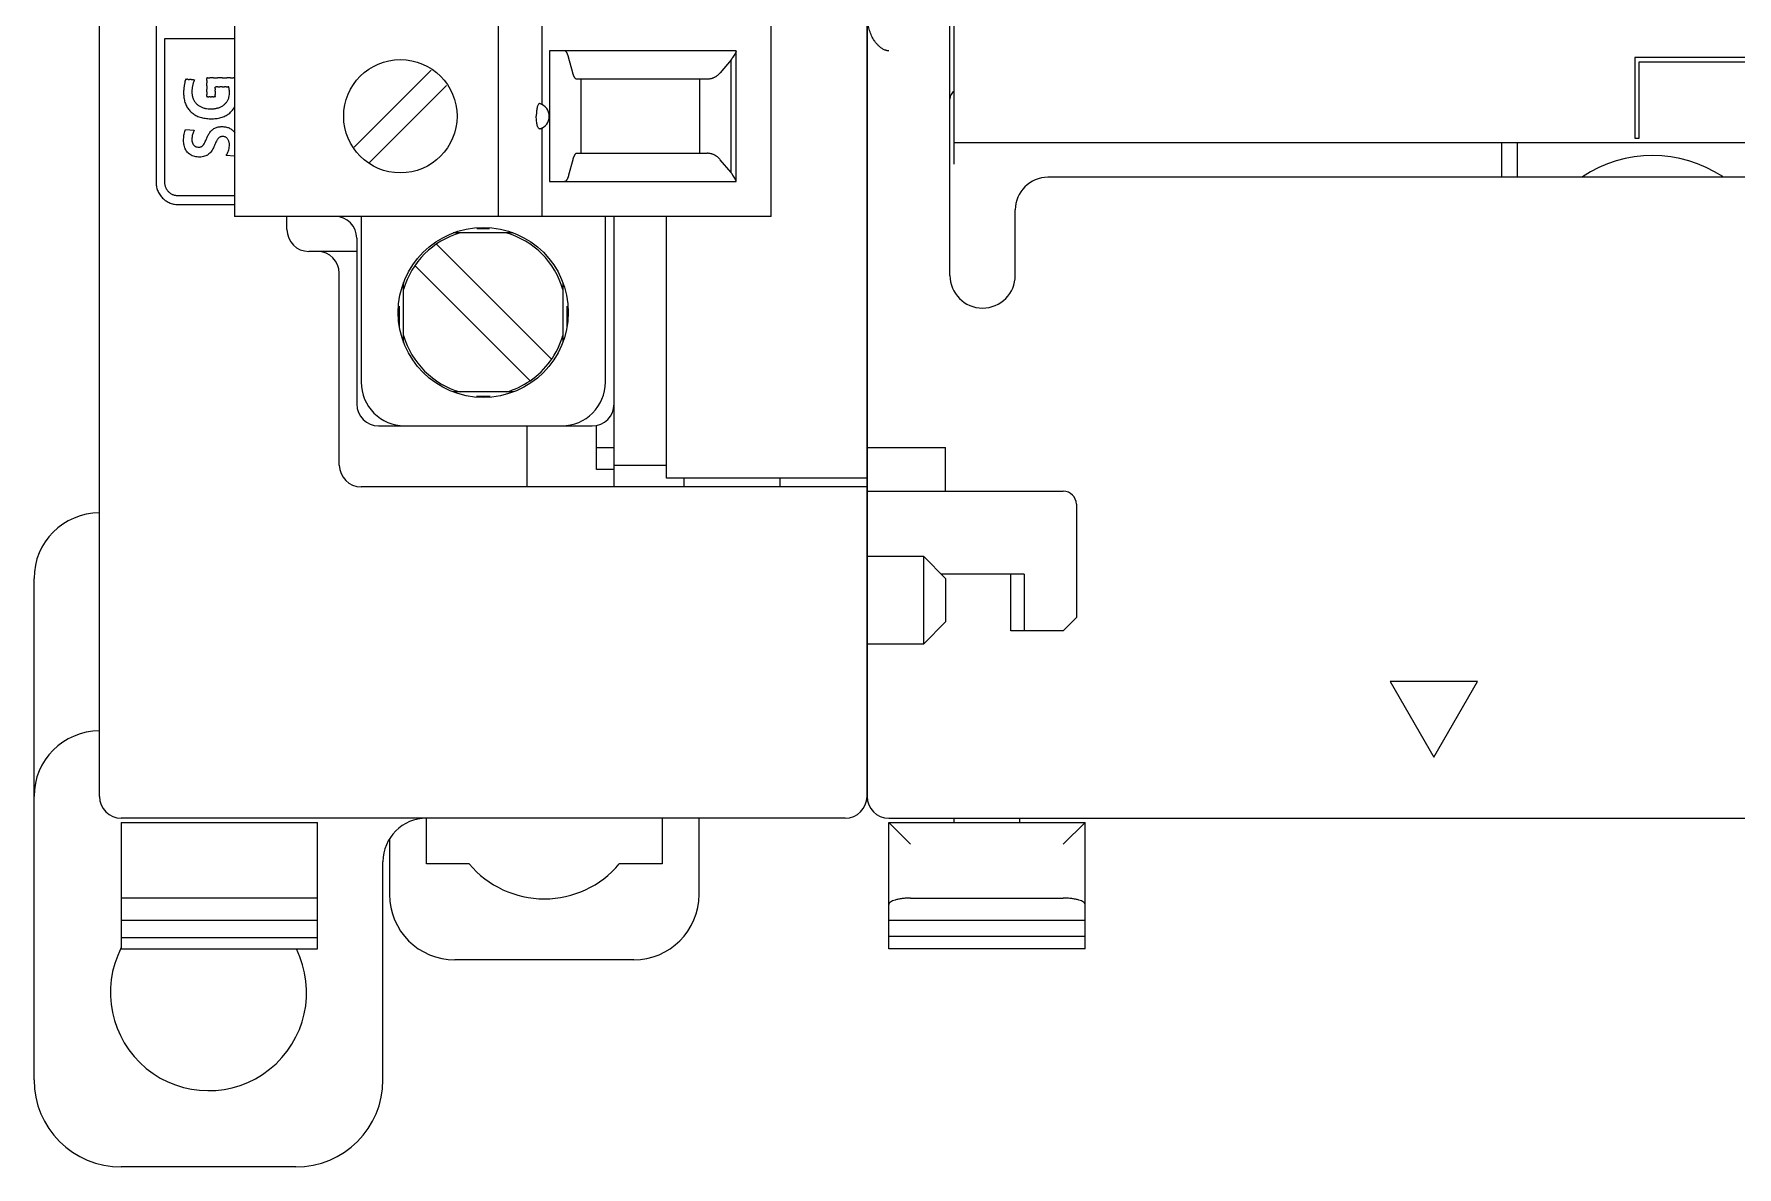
# Model space of a CAD drawing. Header units: millimetres. Extents: x 0 to 900, y 0 to 297.
# Drawn here: x 666.229 to 671.11, y 138.618 to 141.866 of the extents above; entities that cross this region are included whole.
import ezdxf

# ---------------------------------------------------------------- set-up
doc = ezdxf.new("R2010")
doc.units = ezdxf.units.MM

msp = doc.modelspace()

# ---------------------------------------------------------------- linework, layer by layer
at = {"color": 7, "linetype": 'Continuous'}
for p, q in [((666.41628072, 139.68042821), (666.41628072, 150.80542821)), ((668.61628072, 139.68042821), (668.61628072, 150.80542821)), ((668.61628072, 150.80542821), (668.61628072, 139.68042821)), ((666.80378072, 143.82292946), (666.80378072, 141.34292821)), ((667.56014697, 141.34292946), (667.56014697, 143.82292821)), ((668.34128197, 141.34292946), (668.34128197, 143.82292821)), ((666.57878197, 143.72099946), (666.57878197, 141.43974321)), ((667.68505947, 141.66393446), (667.68505947, 142.07317321)), ((668.86628072, 141.49292821), (668.86628072, 142.03042821)), ((668.85378072, 141.17417821), (668.85378072, 141.95542821)), ((666.60377947, 141.43974321), (666.60377947, 141.85358446)), ((666.60377947, 141.85358446), (666.80378072, 141.85358446)), ((668.24128072, 141.81792946), (667.70578447, 141.81792946)), ((667.70578447, 141.81792946), (667.70578447, 141.44292946)), ((667.77289072, 141.75498446), (667.76093072, 141.79962321)), ((668.23398235, 141.80266321), (668.23212197, 141.79962321)), ((668.2357101, 141.80549396), (668.23398235, 141.80266321)), ((668.23727572, 141.80810758), (668.2357101, 141.80549396)), ((668.23863447, 141.81046758), (668.23727572, 141.80810758)), ((668.23974585, 141.81254096), (668.23863447, 141.81046758)), ((668.24057772, 141.81430721), (668.23974585, 141.81254096)), ((668.24110072, 141.81575071), (668.24057772, 141.81430721)), ((668.24128072, 141.81684071), (668.24110072, 141.81575071)), ((668.24128072, 141.44292946), (668.24128072, 141.81792946)), ((670.81722964, 141.79912708), (670.81722964, 141.56786959)), ((671.29349827, 141.79912708), (670.81722964, 141.79912708)), ((667.36701197, 141.76285321), (667.14637822, 141.54222071)), ((668.22665697, 141.79202446), (668.19557822, 141.75498446)), ((668.22665697, 141.46883446), (668.22665697, 141.79202446)), ((670.82971826, 141.56786959), (670.82971826, 141.78663846)), ((670.82971826, 141.78663846), (671.75770623, 141.78663846)), ((666.68591697, 141.73516083), (666.68902447, 141.73494446)), ((667.41120697, 141.71865946), (667.19055072, 141.49800196)), ((668.15849572, 141.73667821), (667.78473072, 141.73667821)), ((667.79621447, 141.73667821), (667.79621447, 141.52417821)), ((668.13715197, 141.52417821), (668.13715197, 141.73667821)), ((667.66951785, 141.64816533), (667.66929385, 141.64652721)), ((667.67003135, 141.65131446), (667.66951785, 141.64816533)), ((667.6706276, 141.65425008), (667.67003135, 141.65131446)), ((667.67129747, 141.65692583), (667.6706276, 141.65425008)), ((667.67282885, 141.66140408), (667.67129747, 141.65692583)), ((667.67367885, 141.66317258), (667.67282885, 141.66140408)), ((667.67456897, 141.66458846), (667.67367885, 141.66317258)), ((667.67548897, 141.66564083), (667.67456897, 141.66458846)), ((667.6764376, 141.66632758), (667.67548897, 141.66564083)), ((667.67739947, 141.66663383), (667.6764376, 141.66632758)), ((667.67836072, 141.66655571), (667.67739947, 141.66663383)), ((667.6683336, 141.63227733), (667.66825447, 141.63042821)), ((667.6683336, 141.62858158), (667.66825447, 141.63042821)), ((667.6683691, 141.63412021), (667.6683336, 141.63227733)), ((667.6683691, 141.62673846), (667.6683336, 141.62858158)), ((667.66851385, 141.63777608), (667.6683691, 141.63412021)), ((667.66851385, 141.62308446), (667.6683691, 141.62673846)), ((667.66875572, 141.64136758), (667.66851385, 141.63777608)), ((667.6687551, 141.61949858), (667.66851385, 141.62308446)), ((667.6690926, 141.61600758), (667.6687551, 141.61949858)), ((667.66909197, 141.64484696), (667.66875572, 141.64136758)), ((667.66929385, 141.64652721), (667.66909197, 141.64484696)), ((667.66952072, 141.61266571), (667.6690926, 141.61600758)), ((667.67003397, 141.60952708), (667.66952072, 141.61266571)), ((667.67062697, 141.60661008), (667.67003397, 141.60952708)), ((667.6712976, 141.60393071), (667.67062697, 141.60661008)), ((667.67203635, 141.60153133), (667.6712976, 141.60393071)), ((667.6728306, 141.59944858), (667.67203635, 141.60153133)), ((667.67367635, 141.59768946), (667.6728306, 141.59944858)), ((666.66282072, 141.59283446), (666.68751697, 141.59029321)), ((667.67456947, 141.59626883), (667.67367635, 141.59768946)), ((667.67549372, 141.59521208), (667.67456947, 141.59626883)), ((667.67643672, 141.59453021), (667.67549372, 141.59521208)), ((667.6773951, 141.59422446), (667.67643672, 141.59453021)), ((667.67836072, 141.59430071), (667.6773951, 141.59422446)), ((667.68505947, 141.34292946), (667.68505947, 141.59692446)), ((668.86628072, 141.55542821), (680.24128072, 141.55542821)), ((670.43503072, 141.55542821), (670.43503072, 141.45542821)), ((670.48065572, 141.45542821), (670.48065572, 141.55542821)), ((670.81722964, 141.56786959), (670.82971826, 141.56786959)), ((666.80378072, 141.51584158), (666.77958822, 141.51807571)), ((667.77289072, 141.50587446), (667.76093072, 141.46123321)), ((667.78473072, 141.52417821), (668.15849572, 141.52417821)), ((668.22665697, 141.46883446), (668.19557822, 141.50587446)), ((668.23398235, 141.45819446), (668.23212197, 141.46123321)), ((668.2357101, 141.45536371), (668.23398235, 141.45819446)), ((668.23727572, 141.45275008), (668.2357101, 141.45536371)), ((668.23863447, 141.45039008), (668.23727572, 141.45275008)), ((679.97253072, 141.45542821), (669.13503072, 141.45542821)), ((667.70578447, 141.44292946), (668.24128072, 141.44292946)), ((668.23974585, 141.44831671), (668.23863447, 141.45039008)), ((668.24057772, 141.44655046), (668.23974585, 141.44831671)), ((668.24110072, 141.44510696), (668.24057772, 141.44655046)), ((668.24128072, 141.44401821), (668.24110072, 141.44510696)), ((666.80378072, 141.40232071), (666.64130947, 141.40232071)), ((666.64130947, 141.37730071), (666.80378072, 141.37730071)), ((669.04128072, 141.17417821), (669.04128072, 141.36167821)), ((666.82878072, 141.34292946), (666.80378072, 141.34292946)), ((668.30378072, 141.34292821), (666.82878072, 141.34292821)), ((666.95378072, 141.30542821), (666.95378072, 141.34292946)), ((667.16628072, 141.34292946), (667.16628072, 140.86792946)), ((667.49831947, 141.30825446), (667.53424322, 141.30825446)), ((667.86628197, 140.86792946), (667.86628197, 141.34292946)), ((667.89128072, 140.56792696), (667.89128072, 141.34292946)), ((668.04128072, 140.59292821), (668.04128072, 141.34292946)), ((668.34128197, 141.34292946), (668.30378072, 141.34292946)), ((667.15378197, 141.28042821), (667.15378197, 140.80542696)), ((667.38215447, 141.26392946), (667.71228072, 140.93380071)), ((667.60214822, 141.29605321), (667.43041447, 141.29605321)), ((667.15378072, 141.24292821), (667.01628072, 141.24292821)), ((667.10378072, 140.63042821), (667.10378072, 141.18042821)), ((667.65041072, 140.87192821), (667.32028197, 141.20205696)), ((667.28815822, 140.98206071), (667.28815822, 141.15379571)), ((667.74440447, 141.15379571), (667.74440447, 140.98206071)), ((667.27595822, 141.02720446), (667.27595822, 141.08589196)), ((667.75660572, 141.02720696), (667.75660447, 141.08589196)), ((667.60214697, 140.83980321), (667.43041572, 140.83980321)), ((667.49685072, 140.82760321), (667.53571197, 140.82760321)), ((667.21627947, 140.74292946), (667.82877947, 140.74292946)), ((667.64128072, 140.74292946), (667.64128072, 140.56792696)), ((667.84128072, 140.61792821), (667.84128072, 140.74419196)), ((667.84128197, 140.68042821), (667.89128072, 140.68042821)), ((668.61628072, 140.68042821), (668.84128072, 140.68042821)), ((668.84128072, 140.55542821), (668.84128072, 140.68042821)), ((667.89128072, 140.63042821), (668.04128072, 140.63042946)), ((667.89128072, 140.61792821), (667.84128072, 140.61792821)), ((668.61628072, 140.59292821), (668.04128072, 140.59292821)), ((668.09128072, 140.59292821), (668.09128197, 140.56792696)), ((668.36628072, 140.59292821), (668.36628072, 140.56792821)), ((668.61628072, 140.56792821), (667.16628072, 140.56792821)), ((668.61628072, 140.55542821), (669.17878072, 140.55542821)), ((669.21628072, 140.51792821), (669.21628072, 140.19292821)), ((668.77877947, 140.36792946), (668.61628072, 140.36792946)), ((668.77877947, 140.11792946), (668.77877947, 140.36792946)), ((668.84128197, 140.30542821), (668.77877947, 140.36792946)), ((666.22878072, 138.86792821), (666.22878072, 140.30542821)), ((669.06628072, 140.31792821), (668.82878072, 140.31792821)), ((668.84128072, 140.30542821), (668.84128072, 140.18042821)), ((669.02877947, 140.15542821), (669.02877947, 140.31792821)), ((669.06628197, 140.31792821), (669.06628197, 140.15542821)), ((669.17878072, 140.15542821), (669.21628072, 140.19292821)), ((668.77877947, 140.11792946), (668.84128197, 140.18042821)), ((669.17878072, 140.15542821), (669.02878072, 140.15542821)), ((668.61628072, 140.11792946), (668.77877947, 140.11792946)), ((670.11628072, 140.00943456), (670.24128072, 139.79292821)), ((670.36628072, 140.00943456), (670.11628072, 140.00943456)), ((670.24128072, 139.79292821), (670.36628072, 140.00943456)), ((668.55378072, 139.61792821), (666.47878072, 139.61792821)), ((666.47878072, 139.60542821), (666.47878072, 139.24292821)), ((666.47878072, 139.60542821), (667.04128072, 139.60542696)), ((667.04128072, 139.24292821), (667.04128072, 139.60542821)), ((667.35378072, 139.48667821), (667.35377947, 139.61792696)), ((668.02878072, 139.61792821), (668.02878072, 139.48667821)), ((668.13503072, 139.39917821), (668.13503072, 139.61792821)), ((668.67878072, 139.61792821), (680.42878072, 139.61792821)), ((668.67878072, 139.24292851), (668.67878072, 139.60542821)), ((668.67878072, 139.60542821), (668.74128072, 139.54292821)), ((668.67878072, 139.60542821), (669.24128072, 139.60542821)), ((668.86628072, 139.60542821), (668.86628072, 139.61792821)), ((669.05378072, 139.61792821), (669.05378072, 139.60542821)), ((669.17878072, 139.54292821), (669.24128072, 139.60542821)), ((669.24128072, 139.24292851), (669.24128072, 139.60542821)), ((667.24753072, 139.55877696), (667.24753072, 139.39917821)), ((667.22878072, 138.86792821), (667.22878072, 139.49292821)), ((667.47622322, 139.48667821), (667.35378072, 139.48667821)), ((668.02878072, 139.48667821), (667.90633947, 139.48667821)), ((667.04128072, 139.38882821), (666.47877947, 139.38882821)), ((668.74128072, 139.38882624), (669.17878072, 139.38882624)), ((667.04128072, 139.32422946), (666.47878072, 139.32422946)), ((669.24128072, 139.32422962), (668.67878072, 139.32422962)), ((667.04128072, 139.27522196), (666.47877947, 139.27522196)), ((669.24128072, 139.27882659), (668.67878072, 139.27882659)), ((666.47877947, 139.24292696), (667.04128072, 139.24292696)), ((667.94753072, 139.21167821), (667.43503072, 139.21167821)), ((669.24128072, 139.24292821), (668.67878072, 139.24292821)), ((666.97878072, 138.61792821), (666.47878072, 138.61792821))]:
    msp.add_line(p, q, dxfattribs=at)
for points in [[(667.76093072, 141.79962321), (667.7607296, 141.80036183), (667.7605216, 141.80109846), (667.76030685, 141.80183333), (667.76008522, 141.80256596), (667.75984747, 141.80332421), (667.75961035, 141.80405208), (667.75933035, 141.80487746), (667.7590751, 141.80559921), (667.75879697, 141.80635346), (667.7585221, 141.80706796), (667.7582481, 141.80775058), (667.75795172, 141.80845646), (667.75768385, 141.80906708), (667.75736435, 141.80976271), (667.75703072, 141.81045171), (667.75669235, 141.81111346), (667.7563276, 141.81178646), (667.75590547, 141.81251496), (667.75549635, 141.81317133), (667.75506897, 141.81380633), (667.75465422, 141.81437496), (667.75417672, 141.81497308), (667.75363172, 141.81558408), (667.7529961, 141.81620296), (667.75235472, 141.81672808), (667.75170835, 141.81715908), (667.7510576, 141.81749533), (667.75040335, 141.81773608), (667.74974622, 141.81788108), (667.74908697, 141.81792946)], [(668.22665697, 141.79202446), (668.22705647, 141.79250458), (668.2274511, 141.79298883), (668.22784072, 141.79347696), (668.22822535, 141.79396908), (668.22860497, 141.79446483), (668.22897947, 141.79496433), (668.22934922, 141.79546783), (668.2297136, 141.79597471), (668.23007297, 141.79648533), (668.23042735, 141.79699958), (668.2307766, 141.79751733), (668.2311206, 141.79803871), (668.23145947, 141.79856333), (668.23179335, 141.79909146), (668.23212197, 141.79962321)], [(667.78473072, 141.73667821), (667.78407185, 141.73672696), (667.78341497, 141.73687208), (667.78276097, 141.73711296), (667.78211035, 141.73744908), (667.7814641, 141.73787996), (667.78082285, 141.73840508), (667.78018722, 141.73902383), (667.7796766, 141.73959383), (667.7791971, 141.74019033), (667.7787146, 141.74085183), (667.7783226, 141.74143633), (667.7779176, 141.74208583), (667.77752872, 141.74275446), (667.7771266, 141.74349421), (667.77677835, 141.74417583), (667.77644535, 141.74486496), (667.77612622, 141.74556071), (667.77582847, 141.74624183), (667.77553385, 141.74694833), (667.77528622, 141.74756746), (667.77501197, 141.74828208), (667.7747576, 141.74897233), (667.77450197, 141.74969383), (667.7742431, 141.75045496), (667.7740051, 141.75118233), (667.7737436, 141.75201383), (667.77352197, 141.75274646), (667.77330735, 141.75348108), (667.77309935, 141.75421771), (667.77289072, 141.75498446)], [(668.19557822, 141.75498446), (668.19464997, 141.75390496), (668.19369535, 141.75284871), (668.19271472, 141.75181646), (668.19170822, 141.75080946), (668.19067635, 141.74982858), (668.18961935, 141.74887483), (668.18853747, 141.74794921), (668.18743147, 141.74705271), (668.1863016, 141.74618646), (668.18514847, 141.74535146), (668.1839726, 141.74454871), (668.1827746, 141.74377933), (668.18155535, 141.74304433), (668.18031535, 141.74234471), (668.17905547, 141.74168158), (668.17777672, 141.74105571), (668.17647972, 141.74046833), (668.17516585, 141.73992021), (668.17383572, 141.73941221), (668.17249085, 141.73894533), (668.17113197, 141.73852021), (668.1697606, 141.73813783), (668.16837797, 141.73779858), (668.1669851, 141.73750321), (668.16558372, 141.73725233), (668.16417497, 141.73704646), (668.16276035, 141.73688571), (668.16134135, 141.73677071), (668.15984822, 141.73669921), (668.15849572, 141.73667821)], [(667.67836072, 141.59430071), (667.67882185, 141.59443508), (667.67928147, 141.59457546), (667.6797391, 141.59472158), (667.68019485, 141.59487346), (667.68064835, 141.59503121), (667.68109972, 141.59519471), (667.68154922, 141.59536408), (667.68199622, 141.59553921), (667.6824411, 141.59571996), (667.68288372, 141.59590646), (667.68332372, 141.59609871), (667.68376147, 141.59629658), (667.6841966, 141.59650021), (667.68462922, 141.59670946), (667.68505947, 141.59692446)], [(667.78473072, 141.52417821), (667.78407185, 141.52413008), (667.78341497, 141.52398546), (667.78276097, 141.52374483), (667.78211035, 141.52340883), (667.7814641, 141.52297796), (667.78082285, 141.52245283), (667.78018722, 141.52183408), (667.77967672, 141.52126396), (667.77919722, 141.52066758), (667.7787146, 141.52000583), (667.7783226, 141.51942133), (667.7779176, 141.51877196), (667.77752872, 141.51810333), (667.7771266, 141.51736346), (667.77677847, 141.51668196), (667.77644535, 141.51599283), (667.77612622, 141.51529721), (667.77582847, 141.51461583), (667.77553385, 141.51390946), (667.77528622, 141.51329033), (667.77501197, 141.51257583), (667.7747576, 141.51188571), (667.77450197, 141.51116421), (667.7742431, 141.51040321), (667.7740051, 141.50967583), (667.7737436, 141.50884458), (667.77352197, 141.50811196), (667.77330735, 141.50737733), (667.77309935, 141.50664071), (667.77289072, 141.50587446)], [(668.19557822, 141.50587446), (668.19464997, 141.50695383), (668.19369522, 141.50800996), (668.19271447, 141.50904208), (668.19170797, 141.51004896), (668.19067597, 141.51102983), (668.18961885, 141.51198346), (668.1885371, 141.51290908), (668.18743097, 141.51380546), (668.1863011, 141.51467158), (668.18514797, 141.51550658), (668.1839721, 141.51630921), (668.18277422, 141.51707858), (668.18155485, 141.51781358), (668.18031485, 141.51851308), (668.1790551, 141.51917633), (668.17777635, 141.51980208), (668.17647947, 141.52038958), (668.17516547, 141.52093771), (668.17383547, 141.52144571), (668.1724906, 141.52191258), (668.17113185, 141.52233771), (668.16976047, 141.52272021), (668.16837785, 141.52305946), (668.1669851, 141.52335471), (668.16558372, 141.52360546), (668.16417497, 141.52381133), (668.16276035, 141.52397183), (668.16134122, 141.52408658), (668.15984822, 141.52415758), (668.15849572, 141.52417821)], [(667.76093072, 141.46123321), (667.76072947, 141.46049471), (667.76052147, 141.45975808), (667.76030685, 141.45902333), (667.76008522, 141.45829071), (667.75984747, 141.45753283), (667.75961035, 141.45680508), (667.75933035, 141.45597983), (667.7590751, 141.45525821), (667.75879697, 141.45450396), (667.7585221, 141.45378958), (667.7582481, 141.45310696), (667.75795185, 141.45240108), (667.75768397, 141.45179046), (667.75736435, 141.45109496), (667.75703072, 141.45040608), (667.75669235, 141.44974421), (667.75632772, 141.44907121), (667.75590547, 141.44834271), (667.75549635, 141.44768633), (667.75506897, 141.44705133), (667.75465422, 141.44648283), (667.75417672, 141.44588471), (667.75363172, 141.44527383), (667.7529961, 141.44465521), (667.75235472, 141.44413021), (667.75170835, 141.44369933), (667.7510576, 141.44336333), (667.75040335, 141.44312271), (667.74974622, 141.44297783), (667.74908697, 141.44292946)], [(668.23212197, 141.46123321), (668.2317936, 141.46176471), (668.23145972, 141.46229333), (668.2311206, 141.46281833), (668.2307766, 141.46333983), (668.23042735, 141.46385783), (668.23007297, 141.46437221), (668.22971347, 141.46488308), (668.22934897, 141.46539008), (668.22897947, 141.46589346), (668.22860485, 141.46639333), (668.22822522, 141.46688921), (668.22784072, 141.46738133), (668.2274511, 141.46786958), (668.22705647, 141.46835396), (668.22665697, 141.46883446)], [(667.01628197, 141.34292696), (667.01628197, 141.34292571)]]:
    msp.add_lwpolyline(points, dxfattribs=at)
for points in [[(666.68751697, 141.59029321), (666.68641122, 141.58787746), (666.6854026, 141.58541946), (666.68449335, 141.58292296), (666.68368522, 141.58039196), (666.68298085, 141.57783021), (666.68238272, 141.57524158), (666.68189347, 141.57263021), (666.68152122, 141.57004471), (666.68125772, 141.56740108), (666.68110797, 141.56474846), (666.68109297, 141.56209183), (666.68128497, 141.55944283), (666.68173822, 141.55682596), (666.6824921, 141.55419321), (666.6835246, 141.55174696), (666.68487272, 141.54945983), (666.68654097, 141.54739508), (666.68854297, 141.54559058), (666.69077035, 141.54414671), (666.69318885, 141.54305158), (666.6957346, 141.54229771), (666.69834747, 141.54182683), (666.7009906, 141.54162596), (666.70364685, 141.54176521), (666.7062591, 141.54230571, 0.049373), (666.70868185, 141.54328621, 0.048577), (666.71087535, 141.54474808), (666.71280172, 141.54656983), (666.71449122, 141.54862658), (666.71597735, 141.55083308), (666.71729922, 141.55313783), (666.71854585, 141.55558296), (666.71967597, 141.55798683), (666.7207546, 141.56041483), (666.72180472, 141.56285571), (666.72284747, 141.56530008), (666.72389847, 141.56774046), (666.72497322, 141.57017021), (666.7260866, 141.57258233), (666.72725272, 141.57496946), (666.7284846, 141.57732296), (666.7297951, 141.57963383), (666.73119572, 141.58189121), (666.73269772, 141.58408271), (666.73431097, 141.58619296), (666.7360441, 141.58820571), (666.73790235, 141.59010433), (666.73988435, 141.59187446), (666.74198597, 141.59350008), (666.74420185, 141.59496383), (666.7465216, 141.59625446), (666.74893085, 141.59737308), (666.7514136, 141.59832058), (666.75395422, 141.59909808), (666.7565381, 141.59970883), (666.75915335, 141.60016308), (666.76179072, 141.60047358), (666.76444172, 141.60065308), (666.76714197, 141.60071446), (666.76980172, 141.60066483), (666.77245447, 141.60050221), (666.77509597, 141.60021921), (666.77769922, 141.59981296), (666.7802996, 141.59926896), (666.78286572, 141.59858133), (666.7853861, 141.59774133), (666.78784822, 141.59674296), (666.79023822, 141.59558321), (666.7925481, 141.59425583), (666.79475085, 141.59277058), (666.79684022, 141.59112996), (666.79880385, 141.58934096), (666.80063335, 141.58741471), (666.80232272, 141.58536446), (666.80386785, 141.58320346)], [(666.77958822, 141.51807571), (666.78137072, 141.52119533), (666.78299397, 141.52440058), (666.78444747, 141.52768633), (666.78571922, 141.53104658), (666.78681597, 141.53454746), (666.7876766, 141.53803558), (666.78830985, 141.54157196), (666.78869735, 141.54514358), (666.78882335, 141.54873358, 0.029079), (666.78858322, 141.55231683, 0.029031), (666.78792022, 141.55584646, 0.029917), (666.7868516, 141.55927483, 0.033353), (666.78536035, 141.56254121, 0.038883), (666.78341672, 141.56555908, 0.045982), (666.7809931, 141.56820508, 0.051839), (666.77814635, 141.57029596, 0.055869), (666.77486772, 141.57174971, 0.052524), (666.77135635, 141.57246408, 0.048399), (666.76771522, 141.57246121, 0.051962), (666.76418947, 141.57174883, 0.060418), (666.76092547, 141.57027646, 0.050193), (666.75807197, 141.56811183, 0.03814), (666.75563222, 141.56547333, 0.0281), (666.7535636, 141.56253671), (666.75177122, 141.55942271), (666.7501531, 141.55621383), (666.74864735, 141.55295146), (666.74719697, 141.54966371), (666.74575497, 141.54637258), (666.7442326, 141.54298758), (666.7426876, 141.53974383), (666.7410371, 141.53655296), (666.73924772, 141.53343771), (666.7372886, 141.53042621), (666.7351311, 141.52755458), (666.7327621, 141.52487583), (666.73015147, 141.52240696, -0.025187), (666.72731535, 141.52020221, -0.026537), (666.7242676, 141.51830583, -0.025083), (666.72103897, 141.51673271), (666.7176706, 141.51548183), (666.71420247, 141.51455121), (666.7106691, 141.51392171), (666.70709585, 141.51355846), (666.70350497, 141.51342621), (666.69990897, 141.51349621), (666.69632635, 141.51377183), (666.6927681, 141.51426533), (666.68924985, 141.51499196), (666.6857941, 141.51597321), (666.68242797, 141.51722833), (666.6791826, 141.51876821), (666.67609147, 141.52059796), (666.67318747, 141.52271208, -0.024381), (666.6705021, 141.52509771), (666.66805922, 141.52773108), (666.6658761, 141.53058358), (666.66390872, 141.53371171), (666.6622676, 141.53690733), (666.66088797, 141.54022433), (666.6597601, 141.54363521), (666.65887072, 141.54711608), (666.65820747, 141.55064721), (666.65776172, 141.55421233), (666.6575206, 141.55779721), (666.65746022, 141.56138983), (666.65754485, 141.56498196), (666.65774385, 141.56856958), (666.6580676, 141.57214821), (666.65852072, 141.57571258), (666.65910947, 141.57925708), (666.6598391, 141.58277533), (666.66071447, 141.58626008), (666.66173985, 141.58970371), (666.66282072, 141.59283446)], [(666.57878197, 141.43974321, 0.026065), (666.57912422, 141.43321708, 0.026564), (666.5801501, 141.42676058, 0.026515), (666.58185447, 141.42044946, 0.026387), (666.5842161, 141.41435396, 0.026247), (666.58720485, 141.40853996, 0.026015), (666.5907836, 141.40306946, 0.025875), (666.59490997, 141.39799908, 0.025807), (666.59953235, 141.39338583, 0.025847), (666.60461072, 141.38926933, 0.025962), (666.6100876, 141.38570021, 0.02617), (666.6159061, 141.38272021, 0.026295), (666.62200447, 141.38036571, 0.026414), (666.6283161, 141.37866646, 0.02647), (666.63477385, 141.37764283, 0.02601), (666.64130947, 141.37730071)], [(666.64130947, 141.40232071, -0.025816), (666.63739372, 141.40252333, -0.026279), (666.63351885, 141.40313196, -0.026315), (666.62972947, 141.40414421, -0.026271), (666.62606747, 141.40554883, -0.026197), (666.6225726, 141.40732896, -0.026032), (666.61928235, 141.40946383, -0.025948), (666.61623135, 141.41192858, -0.026143), (666.6134326, 141.41471746, -0.025165), (666.61103097, 141.41765946, -0.026116), (666.60887485, 141.42093571, -0.025636), (666.6071156, 141.42432658, -0.026091), (666.60569622, 141.42793033, -0.02651), (666.60465047, 141.43171008, -0.026841), (666.60400547, 141.43562721, -0.026052), (666.6037801, 141.43954371)]]:
    msp.add_lwpolyline(points, format="xyb", dxfattribs=at)
for centre, radius in [((667.27878072, 141.63042946), 0.1625), ((667.51628197, 141.06792946), 0.24375)]:
    msp.add_circle(centre, radius, dxfattribs=at)
for centre, radius, start, end in [((666.76509097, 141.69734108), 0.10763188, 179.334919, 185.656542), ((666.79474085, 141.69743358), 0.13727938, 177.449666, 179.517158), ((666.79258847, 141.69760533), 0.1351215, 175.467143, 177.481775), ((666.78094872, 141.69851608), 0.12344613, 173.33872, 175.461605), ((666.78072547, 141.69848658), 0.12322788, 171.257222, 173.313028), ((666.76113435, 141.70166596), 0.10338125, 168.968787, 171.348495), ((666.87532622, 141.67795908), 0.220004, 167.50807, 168.599231), ((666.70042985, 141.71771983), 0.04065962, 163.108654, 168.901808), ((666.64441172, 141.73653171), 0.01848813, 337.758553, 350.338966), ((666.66628422, 141.73405908), 0.00370062, 134.286341, 189.802752), ((666.6640086, 141.73341108), 0.0033115, 76.690836, 95.341203), ((666.6674776, 141.75793171), 0.02146937, 262.757445, 269.274595), ((666.66206922, 141.63817633), 0.09842175, 85.023581, 87.008459), ((666.70068835, 142.13951058), 0.40440375, 265.73413, 266.29791), ((666.5679746, 140.17545521), 1.56413238, 85.940007, 86.092033), ((667.0824576, 147.50449121), 5.78293975, 265.996589, 266.03545), ((666.73981697, 141.70015196), 0.05873813, 179.464835, 188.259983), ((666.7538106, 141.70017346), 0.07273125, 176.699309, 179.584784), ((666.7638016, 141.69965083), 0.08273575, 174.093907, 176.736316), ((666.76740385, 141.69928183), 0.08635675, 171.487838, 174.09629), ((666.76858835, 141.69912046), 0.08755225, 168.873632, 171.498127), ((665.25664847, 121.23692958), 20.54799987, 86.011425, 86.020614), ((666.7664061, 141.69956008), 0.08532613, 166.158831, 168.880518), ((666.76149772, 141.70078383), 0.08026738, 163.270025, 166.168843), ((666.75541485, 141.70261558), 0.07391475, 160.144063, 163.272465), ((666.74625997, 141.70596246), 0.06416737, 156.624433, 160.178373), ((666.74284685, 141.70734958), 0.06048412, 152.855649, 156.54776), ((666.72699185, 141.73956808), 0.003192, 158.870697, 201.129303), ((666.78926785, 141.69649521), 0.065349, 176.900522, 183.099478), ((666.81810935, 141.72952796), 0.09416588, 177.775174, 182.224826), ((667.3467451, 141.71288933), 0.6227465, 179.590589, 180.409411), ((666.72506822, 141.73789021), 0.00301837, 71.833926, 110.433857), ((666.46429235, 141.70423408), 0.25975613, 359.072339, 0.927661), ((666.70351272, 141.73580046), 0.02066812, 352.725782, 7.274218), ((666.3694946, 141.72160583), 0.35454562, 359.310493, 0.689507), ((666.7293301, 141.77039458), 0.02982175, 263.606605, 276.393395), ((666.73769135, 141.59690746), 0.143939, 87.993211, 92.006789), ((666.74885835, 142.31113671), 0.57041138, 269.384599, 270.615401), ((666.74908435, 141.71406721), 0.00164125, 153.681354, 206.318646), ((666.79065797, 141.70843058), 0.04309012, 177.368441, 182.631559), ((667.02633897, 141.69508496), 0.27873425, 179.553767, 180.446233), ((668.85839735, 141.69958696), 2.11078537, 179.936722, 180.063278), ((666.7381391, 141.71187433), 0.00958675, 351.208127, 8.791873), ((666.56428847, 141.70418508), 0.18333875, 359.291503, 0.708497), ((666.7481141, 141.71349821), 0.00139, 82.679629, 111.118644), ((666.74975447, 141.80704896), 0.09218362, 269.090461, 270.909539), ((666.75355722, 141.26570608), 0.449177, 89.70159, 90.29841), ((666.76156397, 140.52136046), 1.2194155, 89.690872, 90.309128), ((666.75880547, 143.03248746), 1.31761362, 269.873509, 270.126491), ((666.76488597, 140.76729258), 0.94758975, 89.808223, 90.191777), ((666.7711856, 141.99474971), 0.27989025, 269.35968, 270.64032), ((666.7745411, 142.34558196), 0.60485762, 269.393925, 270.606075), ((666.77709097, 141.64479896), 0.070133, 87.730336, 92.269664), ((666.78198885, 141.73072133), 0.01598562, 262.377678, 277.622322), ((666.78652272, 141.58208333), 0.15877312, 87.984693, 92.015307), ((666.78526585, 141.71214483), 0.00296687, 67.054692, 112.945308), ((666.78488647, 141.71345683), 0.002092, 14.812993, 42.754679), ((666.77462297, 141.71018071), 0.0128635, 9.832265, 17.233142), ((666.40177572, 141.63158283), 0.393897, 11.583754, 11.836283), ((666.74142822, 141.70167421), 0.04709025, 8.812335, 11.022193), ((666.72132447, 141.69837121), 0.067463, 7.354437, 8.968709), ((666.72258685, 141.69858583), 0.0661835, 5.587423, 7.310103), ((666.71576397, 141.69790133), 0.07304062, 3.966128, 5.600725), ((666.7095536, 141.69748221), 0.07926513, 2.380248, 3.957821), ((666.7286001, 141.69740433), 0.06022413, 355.960307, 1.032132), ((666.7061051, 141.69731058), 0.08271775, 0.81632, 2.399789), ((666.79624147, 141.77612521), 0.03560787, 263.330853, 276.669147), ((666.8024306, 141.73501483), 0.0060995, 77.211043, 109.675841), ((668.87878072, 141.68042821), 0.025, 120.07194318, 180), ((666.74090797, 141.69504621), 0.08334037, 185.725167, 195.119394), ((666.72869822, 141.69174183), 0.0706915, 195.115137, 205.51779), ((666.72158947, 141.68844058), 0.06285412, 205.593588, 216.837558), ((666.71986222, 141.68727283), 0.06077163, 216.932755, 228.445735), ((666.73023972, 141.69880633), 0.049067, 188.311713, 199.058439), ((666.7255581, 141.69723833), 0.04413, 199.119037, 210.385902), ((666.7241681, 141.69649821), 0.04255663, 210.472896, 221.79636), ((666.72528122, 141.69756596), 0.04409813, 221.866732, 232.747439), ((666.72780997, 141.70095046), 0.04832275, 232.789916, 242.901888), ((666.73079785, 141.70682483), 0.05491337, 242.91864, 252.127174), ((666.7333661, 141.71476496), 0.0632585, 252.120348, 260.473859), ((666.73507935, 141.72504696), 0.07368225, 260.483233, 268.014065), ((666.72567785, 141.68718821), 0.00189425, 151.416292, 208.583708), ((666.7244071, 141.68812258), 0.001882, 257.959472, 282.040528), ((666.71028747, 141.69052821), 0.01394113, 349.946466, 10.053534), ((666.72585385, 141.67238696), 0.013935, 85.661155, 94.338845), ((666.72843885, 141.75128471), 0.06502075, 268.651082, 271.348918), ((666.73179122, 141.44377133), 0.2425175, 89.569593, 90.430407), ((666.73541822, 141.72939546), 0.07804013, 267.876044, 275.117603), ((666.7355406, 142.06834671), 0.38206963, 269.710926, 270.289074), ((666.73931647, 141.53776721), 0.14852625, 89.287, 90.713), ((666.74274835, 141.72370896), 0.0374605, 267.577199, 272.422801), ((666.73622547, 141.72126808), 0.06987313, 275.052794, 282.735293), ((666.7454656, 141.67816908), 0.00819175, 82.045328, 97.954672), ((666.74709772, 141.68744633), 0.00126662, 246.825518, 293.174482), ((666.75984122, 141.68816546), 0.0122845, 174.503569, 185.496431), ((666.7464676, 141.68666296), 0.00119112, 341.348335, 15.879332), ((666.68771047, 141.69112808), 0.05992938, 358.292244, 1.707756), ((666.73837335, 141.71174958), 0.06011537, 282.738395, 291.219798), ((666.74126622, 141.70431021), 0.05213338, 291.215264, 300.552773), ((666.7444376, 141.69891146), 0.045872, 300.569439, 310.803457), ((666.74704697, 141.69584046), 0.04184225, 310.846769, 321.843715), ((666.74822647, 141.69485283), 0.04030475, 321.911822, 333.357753), ((666.7468251, 141.69547558), 0.0418365, 333.455985, 344.814573), ((666.7430091, 141.69649846), 0.04578737, 344.830076, 355.820719), ((666.75080297, 141.68473533), 0.059521, 316.505242, 327.87625), ((666.74550297, 141.68796058), 0.06572463, 327.951874, 332.460966), ((667.66814822, 141.63042946), 0.03754275, 359.99999, 74.21624), ((666.72199697, 141.68984083), 0.0641095, 228.540429, 239.698774), ((666.72656672, 141.69782608), 0.0733095, 239.763973, 250.035861), ((666.7317496, 141.71215321), 0.08854525, 250.049036, 259.200802), ((666.7362991, 141.73642783), 0.11324238, 259.240933, 267.049178), ((666.73735847, 141.74437246), 0.12123275, 266.74244, 274.429992), ((666.7394796, 141.71900383), 0.09577625, 274.337115, 283.182405), ((666.74407022, 141.69917521), 0.07542325, 283.222093, 293.423903), ((666.7486066, 141.68854608), 0.06386675, 293.480319, 304.667105), ((666.75140847, 141.68430971), 0.05878887, 304.769687, 316.399969), ((667.66814822, 141.63042821), 0.03754275, 285.78376, 0.00001), ((670.86815572, 141.15542821), 0.3625, 56.36605746, 123.73358117), ((669.13503072, 141.36167821), 0.09375, 90, 180), ((667.01628072, 141.30542821), 0.0625, 180, 270), ((667.09128072, 141.28042946), 0.0625, 0, 89.999661), ((667.51628197, 141.06792946), 0.2375, 106.15224, 163.847652), ((667.51628197, 141.06792946), 0.2375, 16.152321, 73.847785), ((667.04128072, 141.18042821), 0.0625, 0, 90), ((668.94753072, 141.17417821), 0.09375, 180, 0), ((667.51628197, 141.06792946), 0.2375, 196.15232, 253.847691), ((667.51628197, 141.06792946), 0.2375, 304.38503, 343.847672), ((667.29128197, 140.86792946), 0.125, 180, 270), ((667.51628197, 141.06792946), 0.2375, 286.15232, 304.38489), ((667.74128197, 140.86792946), 0.125, 270, 0), ((667.21628072, 140.80542946), 0.0625, 180, 270), ((667.82878072, 140.80542946), 0.0625, 270, 0), ((667.16628072, 140.63042821), 0.0625, 180, 270), ((669.17878072, 140.51792821), 0.0375, 0, 90), ((666.41628072, 140.30542821), 0.1875, 90, 180), ((666.41628072, 139.68042821), 0.1875, 90, 180), ((666.47878072, 139.68042821), 0.0625, 180, 270), ((668.55378072, 139.68042821), 0.0625, 270, 0), ((668.67878072, 139.68042821), 0.0625, 180, 270), ((667.35378072, 139.49292821), 0.125, 90, 180), ((667.69128072, 139.66792821), 0.28125, 220.12403, 319.875977), ((667.43503072, 139.39917821), 0.1875, 180, 270), ((667.94753072, 139.39917821), 0.1875, 270, 0), ((666.72878072, 139.11792821), 0.28125, 152.73396, 26.387783), ((666.47878072, 138.86792821), 0.25, 180, 270), ((666.97878072, 138.86792821), 0.25, 270, 0)]:
    msp.add_arc(centre, radius, start, end, dxfattribs=at)
for points, knots in [([(668.67878072, 141.81792821), (668.6780143, 141.81796011), (668.67648307, 141.81802574), (668.6741981, 141.81828663), (668.67195856, 141.8187781), (668.66903538, 141.81960319), (668.66551578, 141.82097599), (668.66021854, 141.82369406), (668.65417602, 141.82786973), (668.6477799, 141.83370369), (668.64217978, 141.84008388), (668.63570665, 141.84904091), (668.6291379, 141.86096739), (668.62332379, 141.87597399), (668.61930103, 141.89129925), (668.61686648, 141.90671073), (668.61628072, 141.91702502), (668.61628072, 141.92213328)], [0, 0, 0, 0, 0.0174966136, 0.0349519386, 0.0523748941, 0.0697314874, 0.1042018852, 0.1383196711, 0.205368535, 0.2709838187, 0.3353430754, 0.3986532056, 0.5227675957, 0.644640432, 0.7648823314, 0.8834844337, 1, 1, 1, 1]), ([(668.74128072, 139.38882624), (668.73713547, 139.38882624), (668.7290067, 139.38858707), (668.71725106, 139.38752581), (668.70649097, 139.38582832), (668.69712655, 139.38359074), (668.68948112, 139.38092805), (668.68436792, 139.37829411), (668.68142993, 139.3759736), (668.67993563, 139.37431061), (668.67900237, 139.37259555), (668.67878072, 139.37139107), (668.67878072, 139.37082297)], [0, 0, 0, 0, 0.1828587486, 0.3584886358, 0.5203438125, 0.6630110624, 0.782573133, 0.8769596306, 0.9148744571, 0.9471717386, 0.9749391861, 1, 1, 1, 1]), ([(669.24128072, 139.37082297), (669.24128072, 139.37139107), (669.24105907, 139.37259555), (669.24012582, 139.37431061), (669.23863151, 139.3759736), (669.23569352, 139.3782941), (669.23058033, 139.38092805), (669.22293489, 139.38359074), (669.21357048, 139.38582832), (669.20281039, 139.38752581), (669.19105475, 139.38858707), (669.18292597, 139.38882624), (669.17878072, 139.38882624)], [0, 0, 0, 0, 0.0250608119, 0.0528282506, 0.0851255164, 0.1230403233, 0.2174268001, 0.3369888741, 0.4796560814, 0.6415112592, 0.8171412373, 1, 1, 1, 1])]:
    msp.add_open_spline(points, degree=3, knots=knots, dxfattribs=at)

doc.saveas('drawing.dxf')
